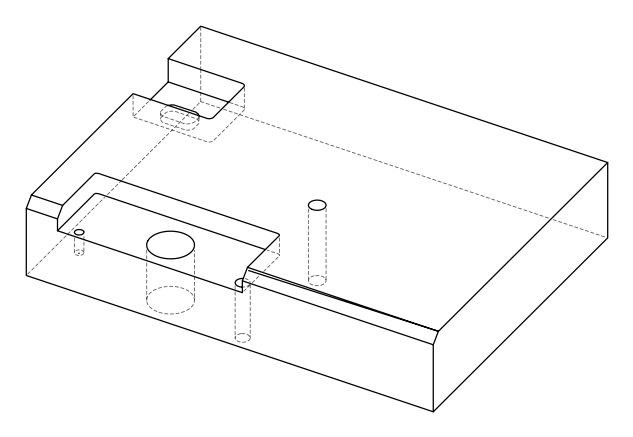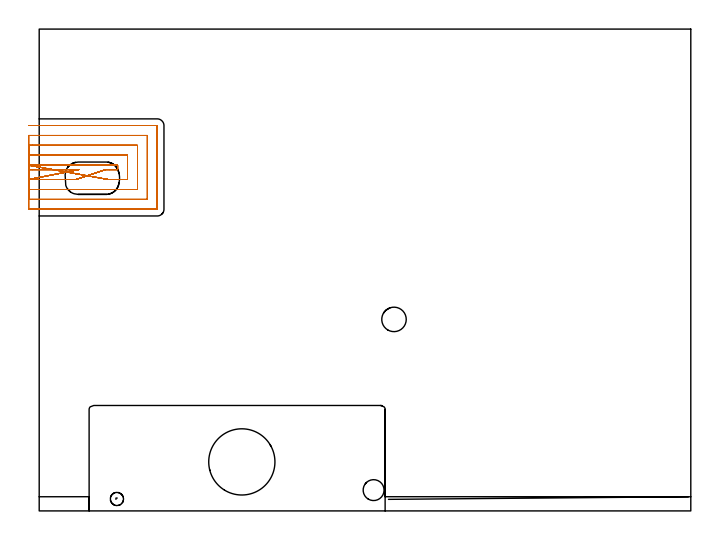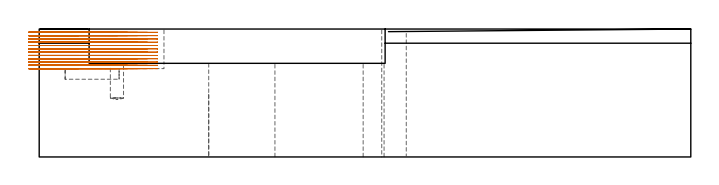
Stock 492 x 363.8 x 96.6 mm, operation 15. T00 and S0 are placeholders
(PLAN: 15 operations, 11 tool changes, 317.1 min)
(1 SPOT_DRILL | STEP1HOLE | NXT0321_9005460120000 | 0.04 min | 2836 mm3)
(2 SPOT_DRILL_1 | STEP1HOLE_1 | NXT0321_9005460120000 | 0.05 min | 182 mm3)
(3 SPOT_DRILL_2 | STEP1POCKET | NXT0321_9005460120000 | 0.03 min | 2808 mm3)
(4 DRILL_THROUGH_HOLE_INTO_CENTER | STEP1HOLE | NXT0301_065 | 0.31 min | 4894 mm3)
(5 DRILL_TO_ENLARGE_THROUGH_HOLE | STEP1HOLE | UGT0301_240 | 0.32 min | 11156 mm3)
(6 DRILL_BLIND_HOLE_INTO_CENTER | STEP1HOLE_1 | NXT0301_042 | 0.05 min | 298 mm3)
(7 GUN_DRILL_THROUGH_HOLE | STEP1HOLE_1 | UGT0307_003 | 0.49 min | 3298 mm3)
(8 SPADE_DRILL_TO_ENLARGE_THROUGH_HOLE | STEP1HOLE_1 | UGT0306_009 | 0.42 min | 22130 mm3)
(9 INDEXABLE_INSERT_DRILL_THROUGH_HOLE_FROM_SOLID | STEP1HOLE_2 | NXT0302_038 | 0.31 min | 189592 mm3)
(10 DRILL_BLIND_HOLE_INTO_CENTER_1 | STEP1POCKET | NXT0301_127 | 0.12 min | 2134 mm3)
(11 AREA_MILL | FG_CHAMFER_SURFACE | UGT0205_001 | 1.46 min | 2504 mm3)
(12 AREA_MILL_1 | FG_CHAMFER_SURFACE_1 | UGT0205_001 | 7.63 min | 13590 mm3)
(13 MILL_RECTANGULAR_POCKET | POCKET_RECTANGULAR_STRAIGHT | UGT0201_100 | Follow Part, ap 4.5, ae 75% | 2.06 min | 34466 mm3)
(14 MILL_SLOT | SLOT_PARTIAL_RECTANGULAR | NXT0201_008 | Follow Part, ap 1.5, ae 75% | 271.31 min | 401217 mm3)
(15 MILL_SLOT_1 | SLOT_PARTIAL_RECTANGULAR_1 | NXT0201_013 | Follow Part, ap 2.5, ae 75% | 32.54 min | 178965 mm3)
(TOOL NXT0321_9005460120000 | NC Spot Drill, 142deg, 12mm, Carbide, Uncoated | D12 PA142 FL30 Z2)
(TOOL NXT0301_065 | Carbide Drill 9.4mm [860.1-0940-075A1-MM 2214] | D9.4 PA140 FL98 Z2)
(TOOL UGT0301_240 | Twist Drill 15.8 mm | D15.8 PA118 FL120 Z2)
(TOOL NXT0301_042 | Carbide Drill 7.1mm [860.1-0710-057A1-MM 2214] | D7.1 PA140 FL85 Z2)
(TOOL UGT0307_003 | Gun Drill 7 mm | D7 PA130 FL24 Z1)
(TOOL UGT0306_009 | Spade Drill 18.5mm | D18.5 PA132 FL10 Z2)
(TOOL NXT0302_038 | Index. Insert Drill 50mm [880-D5000L50-04] | D50 PA176 FL200 Z2)
(TOOL NXT0301_127 | Carbide Drill 10mm [861.1-1000-030A1-GP GC34] | D10 PA150 FL31.2 Z2)
(TOOL UGT0205_001 | Chamfer Mill 20 x 3 x 45 deg. | D20 FL50 Z2)
(TOOL UGT0201_100 | End Mill 18 mm | D18 FL22 Z2)
(TOOL NXT0201_008 | ENDMILL 6mm [2P460-0600-NA 1630] | D6 FL26 Z6)
(TOOL NXT0201_013 | ENDMILL 10mm | D10 FL30 Z4)
(OP 15 MILL_SLOT_1)
G17 G21 G94 G90
T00 M6
G54
G17 G0 G90 X-8. Y257.7 S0 M3
G43 Z106.6 H0
Z94.108
G94 G1 X-5. F250.
X26.892 F500.
X29.892 F250.
X-8. Y250.2 F500.
X-5. F250.
X24.591 F500.
X27.591 F250.
X49.993 Y257.7 F500.
X52.993 F250.
X59.2 F500.
Y261.
X-5.
X-8. F250.
X52.309 Y250.2 F500.
X55.309 F250.
X66.7 F500.
Y268.5
X-5.
X-8. F250.
Y242.7
X-5.
X74.2 F500.
Y276.
X-5.
X-8. F250.
Y235.2
X-5.
X81.7 F500.
Y283.5
X-5.
X-8. F250.
Y227.7
X-5.
X89.1 F500.
X89.155 Y227.705
X89.195 Y227.745
X89.2 Y227.8
Y290.9
X89.195 Y290.955
X89.155 Y290.995
X89.1 Y291.
X-5.
X-8. F250.
G0 Y257.7 Z91.617
G1 X-5.
X26.892 F500.
X29.892 F250.
X-8. Y250.2 F500.
X-5. F250.
X24.591 F500.
X27.591 F250.
X49.993 Y257.7 F500.
X52.993 F250.
X59.2 F500.
Y261.
X-5.
X-8. F250.
X52.309 Y250.2 F500.
X55.309 F250.
X66.7 F500.
Y268.5
X-5.
X-8. F250.
Y242.7
X-5.
X74.2 F500.
Y276.
X-5.
X-8. F250.
Y235.2
X-5.
X81.7 F500.
Y283.5
X-5.
X-8. F250.
Y227.7
X-5.
X89.1 F500.
X89.155 Y227.705
X89.195 Y227.745
X89.2 Y227.8
Y290.9
X89.195 Y290.955
X89.155 Y290.995
X89.1 Y291.
X-5.
X-8. F250.
G0 Y257.7 Z89.125
G1 X-5.
X26.892 F500.
X29.892 F250.
X-8. Y250.2 F500.
X-5. F250.
X24.591 F500.
X27.591 F250.
X49.994 Y257.7 F500.
X52.994 F250.
X59.2 F500.
Y261.
X-5.
X-8. F250.
X52.309 Y250.2 F500.
X55.309 F250.
X66.7 F500.
Y268.5
X-5.
X-8. F250.
Y242.7
X-5.
X74.2 F500.
Y276.
X-5.
X-8. F250.
Y235.2
X-5.
X81.7 F500.
Y283.5
X-5.
X-8. F250.
Y227.7
X-5.
X89.1 F500.
X89.155 Y227.705
X89.195 Y227.745
X89.2 Y227.8
Y290.9
X89.195 Y290.955
X89.155 Y290.995
X89.1 Y291.
X-5.
X-8. F250.
G0 Y257.7 Z86.633
G1 X-5.
X26.892 F500.
X29.892 F250.
X-8. Y250.2 F500.
X-5. F250.
X24.591 F500.
X27.591 F250.
X49.994 Y257.7 F500.
X52.994 F250.
X59.2 F500.
Y261.
X-5.
X-8. F250.
X52.309 Y250.2 F500.
X55.309 F250.
X66.7 F500.
Y268.5
X-5.
X-8. F250.
Y242.7
X-5.
X74.2 F500.
Y276.
X-5.
X-8. F250.
Y235.2
X-5.
X81.7 F500.
Y283.5
X-5.
X-8. F250.
Y227.7
X-5.
X89.1 F500.
X89.155 Y227.705
X89.195 Y227.745
X89.2 Y227.8
Y290.9
X89.195 Y290.955
X89.155 Y290.995
X89.1 Y291.
X-5.
X-8. F250.
G0 Y257.7 Z84.142
G1 X-5.
X26.892 F500.
X29.892 F250.
X-8. Y250.2 F500.
X-5. F250.
X24.591 F500.
X27.591 F250.
X49.994 Y257.7 F500.
X52.994 F250.
X59.2 F500.
Y261.
X-5.
X-8. F250.
X52.309 Y250.2 F500.
X55.309 F250.
X66.7 F500.
Y268.5
X-5.
X-8. F250.
Y242.7
X-5.
X74.2 F500.
Y276.
X-5.
X-8. F250.
Y235.2
X-5.
X81.7 F500.
Y283.5
X-5.
X-8. F250.
Y227.7
X-5.
X89.1 F500.
X89.155 Y227.705
X89.195 Y227.745
X89.2 Y227.8
Y290.9
X89.195 Y290.955
X89.155 Y290.995
X89.1 Y291.
X-5.
X-8. F250.
G0 Y257.7 Z81.65
G1 X-5.
X26.892 F500.
X29.892 F250.
X-8. Y250.2 F500.
X-5. F250.
X24.591 F500.
X27.591 F250.
X49.994 Y257.7 F500.
X52.994 F250.
X59.2 F500.
Y261.
X-5.
X-8. F250.
X52.309 Y250.2 F500.
X55.309 F250.
X66.7 F500.
Y268.5
X-5.
X-8. F250.
Y242.7
X-5.
X74.2 F500.
Y276.
X-5.
X-8. F250.
Y235.2
X-5.
X81.7 F500.
Y283.5
X-5.
X-8. F250.
Y227.7
X-5.
X89.1 F500.
X89.155 Y227.705
X89.195 Y227.745
X89.2 Y227.8
Y290.9
X89.195 Y290.955
X89.155 Y290.995
X89.1 Y291.
X-5.
X-8. F250.
G0 Y257.7 Z79.158
G1 X-5.
X26.892 F500.
X29.892 F250.
X-8. Y250.2 F500.
X-5. F250.
X24.591 F500.
X27.591 F250.
X49.994 Y257.7 F500.
X52.994 F250.
X59.2 F500.
Y261.
X-5.
X-8. F250.
X52.309 Y250.2 F500.
X55.309 F250.
X66.7 F500.
Y268.5
X-5.
X-8. F250.
Y242.7
X-5.
X74.2 F500.
Y276.
X-5.
X-8. F250.
Y235.2
X-5.
X81.7 F500.
Y283.5
X-5.
X-8. F250.
Y227.7
X-5.
X89.1 F500.
X89.155 Y227.705
X89.195 Y227.745
X89.2 Y227.8
Y290.9
X89.195 Y290.955
X89.155 Y290.995
X89.1 Y291.
X-5.
X-8. F250.
G0 Y257.7 Z76.667
G1 X-5.
X26.892 F500.
X29.892 F250.
X-8. Y250.2 F500.
X-5. F250.
X24.591 F500.
X27.591 F250.
X49.994 Y257.7 F500.
X52.994 F250.
X59.2 F500.
Y261.
X-5.
X-8. F250.
X52.309 Y250.2 F500.
X55.309 F250.
X66.7 F500.
Y268.5
X-5.
X-8. F250.
Y242.7
X-5.
X74.2 F500.
Y276.
X-5.
X-8. F250.
Y235.2
X-5.
X81.7 F500.
Y283.5
X-5.
X-8. F250.
Y227.7
X-5.
X89.1 F500.
X89.155 Y227.705
X89.195 Y227.745
X89.2 Y227.8
Y290.9
X89.195 Y290.955
X89.155 Y290.995
X89.1 Y291.
X-5.
X-8. F250.
G0 Y257.7 Z74.175
G1 X-5.
X26.892 F500.
X29.892 F250.
X-8. Y250.2 F500.
X-5. F250.
X24.591 F500.
X27.591 F250.
X49.994 Y257.7 F500.
X52.994 F250.
X59.2 F500.
Y261.
X-5.
X-8. F250.
X52.309 Y250.2 F500.
X55.309 F250.
X66.7 F500.
Y268.5
X-5.
X-8. F250.
Y242.7
X-5.
X74.2 F500.
Y276.
X-5.
X-8. F250.
Y235.2
X-5.
X81.7 F500.
Y283.5
X-5.
X-8. F250.
Y227.7
X-5.
X89.1 F500.
X89.155 Y227.705
X89.195 Y227.745
X89.2 Y227.8
Y290.9
X89.195 Y290.955
X89.155 Y290.995
X89.1 Y291.
X-5.
X-8. F250.
G0 Y257.7 Z71.683
G1 X-5.
X26.892 F500.
X29.892 F250.
X-8. Y250.2 F500.
X-5. F250.
X24.591 F500.
X27.591 F250.
X49.994 Y257.7 F500.
X52.994 F250.
X59.2 F500.
Y261.
X-5.
X-8. F250.
X52.309 Y250.2 F500.
X55.309 F250.
X66.7 F500.
Y268.5
X-5.
X-8. F250.
Y242.7
X-5.
X74.2 F500.
Y276.
X-5.
X-8. F250.
Y235.2
X-5.
X81.7 F500.
Y283.5
X-5.
X-8. F250.
Y227.7
X-5.
X89.1 F500.
X89.155 Y227.705
X89.195 Y227.745
X89.2 Y227.8
Y290.9
X89.195 Y290.955
X89.155 Y290.995
X89.1 Y291.
X-5.
X-8. F250.
G0 Y257.7 Z69.192
G1 X-5.
X26.892 F500.
X29.892 F250.
X-8. Y250.2 F500.
X-5. F250.
X24.591 F500.
X27.591 F250.
X49.994 Y257.7 F500.
X52.994 F250.
X59.2 F500.
Y261.
X-5.
X-8. F250.
X52.309 Y250.2 F500.
X55.309 F250.
X66.7 F500.
Y268.5
X-5.
X-8. F250.
Y242.7
X-5.
X74.2 F500.
Y276.
X-5.
X-8. F250.
Y235.2
X-5.
X81.7 F500.
Y283.5
X-5.
X-8. F250.
Y227.7
X-5.
X89.1 F500.
X89.155 Y227.705
X89.195 Y227.745
X89.2 Y227.8
Y290.9
X89.195 Y290.955
X89.155 Y290.995
X89.1 Y291.
X-5.
X-8. F250.
G0 Y257.7 Z66.7
G1 X-5.
X26.892 F500.
X29.892 F250.
X-8. Y250.2 F500.
X-5. F250.
X24.591 F500.
X27.591 F250.
X49.994 Y257.7 F500.
X52.994 F250.
X59.2 F500.
Y261.
X-5.
X-8. F250.
X52.309 Y250.2 F500.
X55.309 F250.
X66.7 F500.
Y268.5
X-5.
X-8. F250.
Y242.7
X-5.
X74.2 F500.
Y276.
X-5.
X-8. F250.
Y235.2
X-5.
X81.7 F500.
Y283.5
X-5.
X-8. F250.
Y227.7
X-5.
X89.1 F500.
X89.155 Y227.705
X89.195 Y227.745
X89.2 Y227.8
Y290.9
X89.195 Y290.955
X89.155 Y290.995
X89.1 Y291.
X-5.
X-8. F250.
G0 Z106.6
M5
M2
